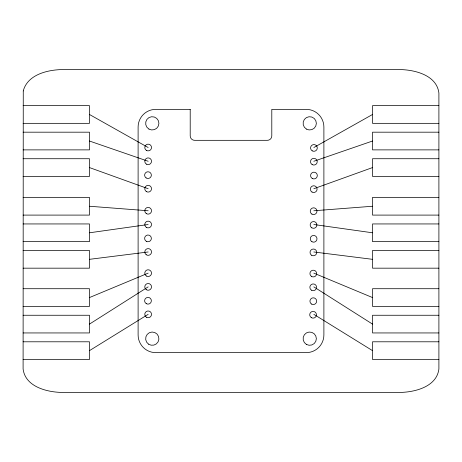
<?xml version="1.0" encoding="UTF-8"?>
<svg xmlns="http://www.w3.org/2000/svg" width="462" height="462" viewBox="0 0 462 462"><rect width="100%" height="100%" fill="white"/><g stroke="black" fill="none" stroke-linecap="round" stroke-linejoin="round"><path stroke-width="0.69" d="M89.478 324.105L148.152 286.885M89.478 350.641L148.152 314.345M313.848 147.517L372.522 114.489M89.478 297.563L148.152 273.14M313.848 188.721L372.522 167.573M313.848 161.261L372.522 141.031M89.478 232.79L148.152 224.515M89.478 259.326L148.152 251.975M313.848 210.77L372.522 206.248M23.129 105.642L89.478 105.642L89.478 123.337L23.1 123.337M438.871 105.642L372.522 105.642L372.522 123.337L438.9 123.337M23.1 132.184L89.478 132.184L89.478 149.879L23.1 149.879M438.9 132.184L372.522 132.184L372.522 149.879L438.9 149.879M23.1 158.726L89.478 158.726L89.478 176.42L23.1 176.42M438.9 158.726L372.522 158.726L372.522 176.42L438.9 176.42M23.129 197.401L89.478 197.401L89.478 215.096L23.1 215.096M438.871 197.401L372.522 197.401L372.522 215.096L438.9 215.096M23.1 223.943L89.478 223.943L89.478 241.632L23.1 241.632M438.9 223.943L372.522 223.943L372.522 241.632L438.9 241.632M23.1 250.479L89.478 250.479L89.478 268.174L23.1 268.174M438.9 250.479L372.522 250.479L372.522 268.174L438.9 268.174M23.129 288.715L89.478 288.715L89.478 306.41L23.1 306.41M438.871 288.715L372.522 288.715L372.522 306.41L438.9 306.41M23.1 315.257L89.478 315.257L89.478 332.946L23.1 332.946M438.9 315.257L372.522 315.257L372.522 332.946L438.9 332.946M23.1 341.793L89.478 341.793L89.478 359.488L23.1 359.488M438.9 341.793L372.522 341.793L372.522 359.488L438.9 359.488M89.478 206.248L148.152 210.77M313.848 251.975L372.522 259.326M313.848 224.515L372.522 232.79M89.478 141.031L148.152 161.261M89.478 167.573L148.152 188.721M313.848 273.14L372.522 297.563M89.478 114.489L148.152 147.517M313.848 314.345L372.522 350.641M313.848 286.885L372.522 324.105M23.262 90.922L23.1 368.971C25.283 386.96 47.419 392.319 62.699 392.452L399.301 392.452C414.581 392.319 436.717 386.96 438.9 368.971L438.9 93.029C436.717 75.04 414.581 69.681 399.301 69.548L62.699 69.548C47.765 69.779 27.61 74.422 23.262 90.922M190.205 109.355L155.804 109.355A17.695 17.695 0 0 0 138.109 127.05L138.109 334.95A17.695 17.695 0 0 0 155.804 352.645L306.196 352.645A17.695 17.695 0 0 0 323.891 334.95L323.891 127.05A17.695 17.695 0 0 0 306.196 109.355L271.795 109.355L271.795 135.897A4.424 4.424 0 0 1 267.371 140.321L194.629 140.321A4.424 4.424 0 0 1 190.205 135.897L190.205 109.355M146.466 150.433A3.367 3.367 0 0 0 151.519 147.517A3.367 3.367 0 0 0 146.466 144.6A3.367 3.367 0 0 0 146.466 150.433M148.955 129.083A6.635 6.635 0 0 0 158.911 123.337A6.635 6.635 0 0 0 148.955 117.591A6.635 6.635 0 0 0 148.955 129.083M306.41 129.083A6.635 6.635 0 0 0 316.36 123.337A6.635 6.635 0 0 0 306.41 117.591A6.635 6.635 0 0 0 306.41 129.083M306.41 344.409A6.635 6.635 0 0 0 316.36 338.663A6.635 6.635 0 0 0 306.41 332.917A6.635 6.635 0 0 0 306.41 344.409M148.556 344.155A6.635 6.635 0 0 0 158.893 339.137A6.635 6.635 0 0 0 149.376 332.698A6.635 6.635 0 0 0 148.556 344.155M311.908 214.097A3.367 3.367 0 0 0 316.978 211.209A3.367 3.367 0 0 0 311.937 208.264A3.367 3.367 0 0 0 311.908 214.097M311.527 290.211A3.367 3.367 0 0 0 316.591 287.318A3.367 3.367 0 0 0 311.555 284.378A3.367 3.367 0 0 0 311.527 290.211M311.596 276.467A3.367 3.367 0 0 0 316.661 273.579A3.367 3.367 0 0 0 311.625 270.634A3.367 3.367 0 0 0 311.596 276.467M311.613 304.083A3.367 3.367 0 0 0 316.678 301.189A3.367 3.367 0 0 0 311.642 298.25A3.367 3.367 0 0 0 311.613 304.083M311.382 317.671A3.367 3.367 0 0 0 316.453 314.778A3.367 3.367 0 0 0 311.417 311.838A3.367 3.367 0 0 0 311.382 317.671M312.162 164.588A3.367 3.367 0 0 0 317.227 161.694A3.367 3.367 0 0 0 312.191 158.755A3.367 3.367 0 0 0 312.162 164.588M312.248 178.459A3.367 3.367 0 0 0 317.319 175.566A3.367 3.367 0 0 0 312.277 172.626A3.367 3.367 0 0 0 312.248 178.459M312.023 192.048A3.367 3.367 0 0 0 317.088 189.154A3.367 3.367 0 0 0 312.052 186.215A3.367 3.367 0 0 0 312.023 192.048M312.231 150.843A3.367 3.367 0 0 0 317.296 147.956A3.367 3.367 0 0 0 312.26 145.01A3.367 3.367 0 0 0 312.231 150.843M311.838 227.841A3.367 3.367 0 0 0 316.909 224.948A3.367 3.367 0 0 0 311.867 222.008A3.367 3.367 0 0 0 311.838 227.841M311.931 241.713A3.367 3.367 0 0 0 316.996 238.825A3.367 3.367 0 0 0 311.96 235.88A3.367 3.367 0 0 0 311.931 241.713M311.7 255.301A3.367 3.367 0 0 0 316.77 252.408A3.367 3.367 0 0 0 311.729 249.468A3.367 3.367 0 0 0 311.7 255.301M146.466 317.261A3.367 3.367 0 0 0 151.519 314.345A3.367 3.367 0 0 0 146.466 311.428A3.367 3.367 0 0 0 146.466 317.261M146.31 303.673A3.367 3.367 0 0 0 151.363 300.756A3.367 3.367 0 0 0 146.31 297.84A3.367 3.367 0 0 0 146.31 303.673M146.466 276.057A3.367 3.367 0 0 0 151.519 273.14A3.367 3.367 0 0 0 146.466 270.224A3.367 3.367 0 0 0 146.466 276.057M146.263 289.674A3.367 3.367 0 0 0 151.513 287.127A3.367 3.367 0 0 0 146.679 283.853A3.367 3.367 0 0 0 146.263 289.674M146.263 254.764A3.367 3.367 0 0 0 151.513 252.212A3.367 3.367 0 0 0 146.679 248.943A3.367 3.367 0 0 0 146.263 254.764M146.31 241.303A3.367 3.367 0 0 0 151.363 238.386A3.367 3.367 0 0 0 146.31 235.47A3.367 3.367 0 0 0 146.31 241.303M146.263 227.304A3.367 3.367 0 0 0 151.513 224.757A3.367 3.367 0 0 0 146.679 221.483A3.367 3.367 0 0 0 146.263 227.304M146.263 213.56A3.367 3.367 0 0 0 151.513 211.013A3.367 3.367 0 0 0 146.679 207.744A3.367 3.367 0 0 0 146.263 213.56M146.466 191.638A3.367 3.367 0 0 0 151.519 188.721A3.367 3.367 0 0 0 146.466 185.799A3.367 3.367 0 0 0 146.466 191.638M146.108 177.922A3.367 3.367 0 0 0 151.351 175.369A3.367 3.367 0 0 0 146.523 172.101A3.367 3.367 0 0 0 146.108 177.922M146.466 164.177A3.367 3.367 0 0 0 151.519 161.261A3.367 3.367 0 0 0 146.466 158.345A3.367 3.367 0 0 0 146.466 164.177"/></g></svg>
